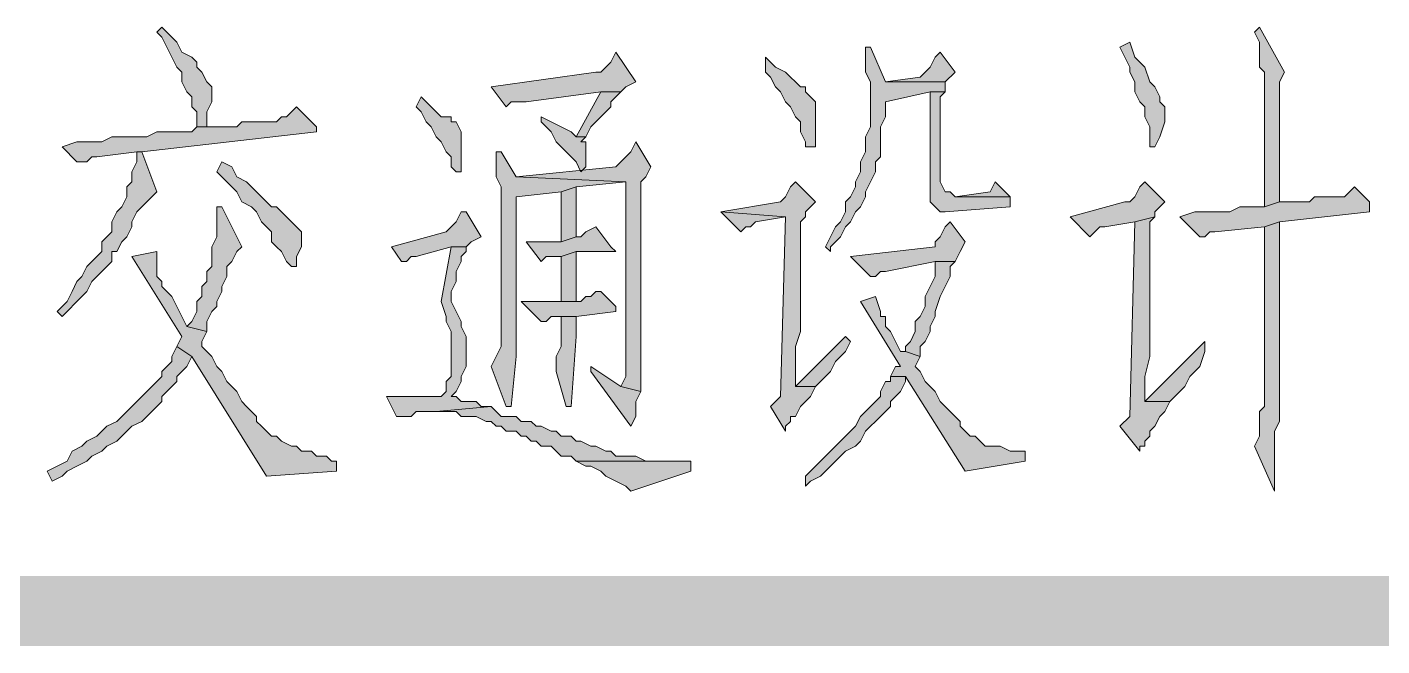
# Model space of a CAD drawing. Header units: millimetres. Extents: x 24 to 410, y 10 to 282.
# Drawn here: x 98.04 to 109.54, y 9.65 to 14.9 of the extents above; entities that cross this region are included whole.
import ezdxf

# ---------------------------------------------------------------- set-up
doc = ezdxf.new("R2010")
doc.units = ezdxf.units.MM

msp = doc.modelspace()

# ---------------------------------------------------------------- hatches: boundary and pattern name
h = msp.add_hatch(color=7)
h.dxf.hatch_style = 2
h.paths.add_polyline_path([(99.187, 14.901333), (99.144667, 14.859), (99.187, 14.816667), (99.229333, 14.732), (99.271667, 14.647333), (99.314, 14.562667), (99.356333, 14.520333), (99.356333, 14.435667), (99.398667, 14.351), (99.441, 14.308667), (99.441, 14.224), (99.483333, 14.181667), (99.483333, 14.054667), (99.568, 14.054667), (99.568, 14.181667), (99.610333, 14.266333), (99.610333, 14.393333), (99.568, 14.435667), (99.525667, 14.520333), (99.483333, 14.562667), (99.483333, 14.605), (99.441, 14.647333), (99.356333, 14.689667), (99.314, 14.774333), (99.271667, 14.816667)])
h = msp.add_hatch(color=7)
h.dxf.hatch_style = 2
h.paths.add_polyline_path([(108.500333, 14.901333), (108.458, 14.859), (108.500333, 14.774333), (108.500333, 14.562667), (108.542667, 14.520333), (108.542667, 13.377333), (108.669667, 13.419667), (108.669667, 13.546667), (108.669667, 13.673667), (108.669667, 14.435667), (108.712, 14.520333)])
h = msp.add_hatch(color=7)
h.dxf.hatch_style = 2
h.paths.add_polyline_path([(105.198333, 14.732), (105.156, 14.732), (105.156, 14.647333), (105.156, 14.520333), (105.198333, 14.435667), (105.198333, 14.054667), (105.156, 13.97), (105.156, 13.843), (105.113667, 13.758333), (105.113667, 13.673667), (105.071333, 13.589), (105.071333, 13.546667), (105.029, 13.462), (104.986667, 13.419667), (104.986667, 13.335), (104.944333, 13.250333), (104.902, 13.208), (104.859667, 13.123333), (104.817333, 13.038667), (104.859667, 12.996333), (104.859667, 13.038667), (104.902, 13.081), (104.944333, 13.123333), (104.986667, 13.208), (105.029, 13.250333), (105.071333, 13.335), (105.113667, 13.377333), (105.156, 13.462), (105.156, 13.504333), (105.198333, 13.589), (105.240667, 13.673667), (105.240667, 13.758333), (105.283, 13.800667), (105.283, 14.054667), (105.325333, 14.139333), (105.325333, 14.266333), (105.706333, 14.351), (105.833333, 14.351), (105.833333, 14.435667), (105.325333, 14.435667)])
h = msp.add_hatch(color=7)
h.dxf.hatch_style = 2
h.paths.add_polyline_path([(107.399667, 14.774333), (107.315, 14.732), (107.357333, 14.647333), (107.399667, 14.562667), (107.399667, 14.520333), (107.442, 14.435667), (107.442, 14.351), (107.484333, 14.266333), (107.526667, 14.224), (107.526667, 14.139333), (107.569, 14.054667), (107.569, 13.885333), (107.611333, 13.885333), (107.653667, 13.97), (107.696, 14.097), (107.696, 14.224), (107.653667, 14.266333), (107.653667, 14.308667), (107.611333, 14.393333), (107.569, 14.435667), (107.526667, 14.562667), (107.442, 14.647333)])
h = msp.add_hatch(color=7)
h.dxf.hatch_style = 2
h.paths.add_polyline_path([(103.039333, 14.689667), (102.997, 14.605), (102.954667, 14.562667), (102.912333, 14.520333), (102.87, 14.520333), (101.981, 14.393333), (102.108, 14.224), (102.150333, 14.266333), (102.277333, 14.266333), (102.912333, 14.351), (103.081667, 14.351), (103.124, 14.393333), (103.208667, 14.435667)])
h = msp.add_hatch(color=7)
h.dxf.hatch_style = 2
h.paths.add_polyline_path([(104.309333, 14.647333), (104.309333, 14.520333), (104.351667, 14.478), (104.394, 14.393333), (104.436333, 14.351), (104.478667, 14.266333), (104.521, 14.224), (104.563333, 14.139333), (104.605667, 14.097), (104.605667, 14.012333), (104.648, 13.927667), (104.648, 13.885333), (104.732667, 13.885333), (104.732667, 14.266333), (104.690333, 14.308667), (104.648, 14.351), (104.648, 14.393333), (104.605667, 14.393333), (104.563333, 14.435667), (104.521, 14.478), (104.478667, 14.520333), (104.394, 14.562667)])
h = msp.add_hatch(color=7)
h.dxf.hatch_style = 2
h.paths.add_polyline_path([(105.791, 14.689667), (105.748667, 14.647333), (105.706333, 14.562667), (105.664, 14.520333), (105.621667, 14.478), (105.325333, 14.435667), (105.833333, 14.435667), (105.918, 14.520333)])
h = msp.add_hatch(color=7)
h.dxf.hatch_style = 2
h.paths.add_polyline_path([(101.388333, 14.308667), (101.346, 14.224), (101.388333, 14.181667), (101.430667, 14.097), (101.473, 14.054667), (101.515333, 13.97), (101.557667, 13.927667), (101.6, 13.843), (101.642333, 13.800667), (101.642333, 13.716), (101.684667, 13.673667), (101.727, 13.673667), (101.727, 13.758333), (101.727, 14.012333), (101.684667, 14.097), (101.642333, 14.097), (101.642333, 14.139333), (101.557667, 14.139333), (101.515333, 14.181667), (101.473, 14.224)])
h = msp.add_hatch(color=7)
h.dxf.hatch_style = 2
h.paths.add_polyline_path([(103.081667, 14.351), (102.912333, 14.351), (102.700667, 13.97), (102.785333, 13.97), (102.827667, 14.054667), (102.912333, 14.139333), (102.954667, 14.181667), (102.997, 14.224), (102.997, 14.266333), (103.039333, 14.308667)])
h = msp.add_hatch(color=7)
h.dxf.hatch_style = 2
h.paths.add_polyline_path([(105.833333, 14.351), (105.706333, 14.351), (105.706333, 13.589), (105.706333, 13.419667), (105.748667, 13.377333), (105.791, 13.335), (105.833333, 13.335), (106.383667, 13.377333), (106.383667, 13.462), (105.918, 13.462), (105.875667, 13.504333), (105.833333, 13.504333), (105.791, 13.589), (105.791, 14.308667)])
h = msp.add_hatch(color=7)
h.dxf.hatch_style = 2
h.paths.add_polyline_path([(100.33, 14.224), (100.245333, 14.139333), (100.203, 14.139333), (100.160667, 14.097), (99.864333, 14.097), (99.822, 14.054667), (99.483333, 14.054667), (99.441, 14.012333), (99.398667, 14.012333), (99.144667, 14.012333), (99.06, 13.97), (98.763667, 13.97), (98.679, 13.927667), (98.467333, 13.927667), (98.340333, 13.885333), (98.467333, 13.758333), (98.552, 13.758333), (98.594333, 13.800667), (98.636667, 13.800667), (98.975333, 13.843), (99.017667, 13.843), (100.499333, 14.012333), (100.499333, 14.054667)])
h = msp.add_hatch(color=7)
h.dxf.hatch_style = 2
h.paths.add_polyline_path([(102.404333, 14.139333), (102.404333, 14.097), (102.446667, 14.054667), (102.489, 14.012333), (102.531333, 13.927667), (102.573667, 13.885333), (102.616, 13.843), (102.658333, 13.800667), (102.700667, 13.758333), (102.743, 13.673667), (102.785333, 13.716), (102.785333, 13.927667), (102.743, 13.927667), (102.785333, 13.97), (102.700667, 13.97), (102.658333, 14.012333), (102.573667, 14.054667), (102.489, 14.097)])
h = msp.add_hatch(color=7)
h.dxf.hatch_style = 2
h.paths.add_polyline_path([(103.208667, 13.927667), (103.166333, 13.843), (103.124, 13.800667), (103.081667, 13.758333), (103.039333, 13.716), (102.192667, 13.631333), (103.124, 13.589), (103.124, 11.938), (103.081667, 11.853333), (103.251, 11.811), (103.251, 13.208), (103.251, 13.292667), (103.251, 13.589), (103.293333, 13.631333), (103.335667, 13.716)])
h = msp.add_hatch(color=7)
h.dxf.hatch_style = 2
h.paths.add_polyline_path([(99.017667, 13.843), (98.975333, 13.843), (98.975333, 13.758333), (98.933, 13.673667), (98.933, 13.589), (98.890667, 13.546667), (98.890667, 13.462), (98.848333, 13.377333), (98.806, 13.335), (98.763667, 13.250333), (98.763667, 13.165667), (98.721333, 13.123333), (98.679, 13.081), (98.679, 12.996333), (98.636667, 12.954), (98.594333, 12.911667), (98.552, 12.869333), (98.509667, 12.784667), (98.467333, 12.742333), (98.425, 12.657667), (98.382667, 12.573), (98.298, 12.488333), (98.340333, 12.446), (98.382667, 12.488333), (98.467333, 12.573), (98.509667, 12.615333), (98.552, 12.657667), (98.594333, 12.742333), (98.636667, 12.784667), (98.679, 12.827), (98.721333, 12.869333), (98.763667, 12.911667), (98.763667, 12.996333), (98.806, 12.996333), (98.848333, 13.081), (98.890667, 13.123333), (98.933, 13.208), (98.933, 13.250333), (98.975333, 13.335), (99.017667, 13.377333), (99.06, 13.419667), (99.102333, 13.462), (99.144667, 13.504333)])
h = msp.add_hatch(color=7)
h.dxf.hatch_style = 2
h.paths.add_polyline_path([(102.065667, 13.843), (102.023333, 13.843), (102.023333, 13.716), (102.023333, 13.631333), (102.065667, 13.546667), (102.065667, 12.192), (102.023333, 12.107333), (101.981, 12.022667), (102.108, 11.684), (102.150333, 11.684), (102.192667, 12.107333), (102.192667, 13.462), (102.573667, 13.504333), (102.700667, 13.546667), (103.124, 13.589), (102.192667, 13.631333)])
h = msp.add_hatch(color=7)
h.dxf.hatch_style = 2
h.paths.add_polyline_path([(99.695, 13.758333), (99.652667, 13.673667), (99.695, 13.631333), (99.737333, 13.589), (99.779667, 13.546667), (99.822, 13.504333), (99.864333, 13.419667), (99.949, 13.377333), (99.991333, 13.335), (100.033667, 13.250333), (100.076, 13.208), (100.118333, 13.165667), (100.118333, 13.081), (100.160667, 13.038667), (100.203, 12.996333), (100.245333, 12.911667), (100.287667, 12.869333), (100.33, 12.869333), (100.33, 12.954), (100.372333, 13.038667), (100.372333, 13.165667), (100.33, 13.208), (100.287667, 13.250333), (100.203, 13.335), (100.160667, 13.377333), (100.118333, 13.377333), (100.076, 13.419667), (100.033667, 13.462), (99.991333, 13.504333), (99.949, 13.546667), (99.906667, 13.589), (99.822, 13.631333), (99.779667, 13.716)])
h = msp.add_hatch(color=7)
h.dxf.hatch_style = 2
h.paths.add_polyline_path([(104.563333, 13.589), (104.521, 13.546667), (104.478667, 13.462), (104.436333, 13.419667), (103.928333, 13.335), (104.478667, 13.292667), (104.436333, 11.768667), (104.351667, 11.684), (104.478667, 11.472333), (104.478667, 11.514667), (104.521, 11.557), (104.521, 11.599333), (104.563333, 11.599333), (104.605667, 11.684), (104.648, 11.726333), (104.690333, 11.768667), (104.732667, 11.853333), (104.563333, 11.853333), (104.563333, 11.938), (104.563333, 12.192), (104.605667, 12.319), (104.605667, 12.573), (104.605667, 12.657667), (104.605667, 13.250333), (104.648, 13.292667), (104.648, 13.335), (104.732667, 13.419667)])
h = msp.add_hatch(color=7)
h.dxf.hatch_style = 2
h.paths.add_polyline_path([(106.256667, 13.589), (106.214333, 13.504333), (105.918, 13.462), (106.383667, 13.462)])
h = msp.add_hatch(color=7)
h.dxf.hatch_style = 2
h.paths.add_polyline_path([(107.526667, 13.589), (107.484333, 13.546667), (107.442, 13.462), (107.399667, 13.419667), (107.357333, 13.419667), (106.891667, 13.292667), (107.061, 13.123333), (107.103333, 13.165667), (107.145667, 13.208), (107.188, 13.208), (107.442, 13.250333), (107.611333, 13.292667), (107.611333, 13.335), (107.696, 13.419667)])
h = msp.add_hatch(color=7)
h.dxf.hatch_style = 2
h.paths.add_polyline_path([(102.700667, 13.546667), (102.573667, 13.504333), (102.573667, 13.081), (102.700667, 13.123333)])
h = msp.add_hatch(color=7)
h.dxf.hatch_style = 2
h.paths.add_polyline_path([(109.304667, 13.546667), (109.262333, 13.504333), (109.22, 13.462), (108.966, 13.462), (108.923667, 13.419667), (108.669667, 13.419667), (108.542667, 13.377333), (108.331, 13.377333), (108.246333, 13.335), (108.034667, 13.335), (107.95, 13.335), (107.823, 13.292667), (107.992333, 13.123333), (108.034667, 13.123333), (108.077, 13.165667), (108.119333, 13.165667), (108.542667, 13.208), (108.669667, 13.250333), (109.431667, 13.335), (109.431667, 13.419667)])
h = msp.add_hatch(color=7)
h.dxf.hatch_style = 2
h.paths.add_polyline_path([(99.695, 13.377333), (99.652667, 13.377333), (99.652667, 13.335), (99.652667, 13.123333), (99.610333, 13.038667), (99.610333, 12.869333), (99.568, 12.827), (99.568, 12.742333), (99.525667, 12.7), (99.525667, 12.615333), (99.483333, 12.573), (99.483333, 12.488333), (99.441, 12.403667), (99.398667, 12.361333), (99.568, 12.319), (99.568, 12.403667), (99.610333, 12.488333), (99.652667, 12.530667), (99.652667, 12.573), (99.695, 12.657667), (99.695, 12.7), (99.737333, 12.784667), (99.737333, 12.869333), (99.779667, 12.911667), (99.822, 12.996333), (99.864333, 13.038667)])
h = msp.add_hatch(color=7)
h.dxf.hatch_style = 2
h.paths.add_polyline_path([(101.769333, 13.335), (101.727, 13.335), (101.684667, 13.250333), (101.642333, 13.208), (101.6, 13.165667), (101.134333, 13.038667), (101.219, 12.911667), (101.261333, 12.911667), (101.303667, 12.954), (101.346, 12.954), (101.642333, 13.038667), (101.769333, 13.038667), (101.811667, 13.081), (101.896333, 13.123333)])
h = msp.add_hatch(color=7)
h.dxf.hatch_style = 2
h.paths.add_polyline_path([(103.928333, 13.335), (104.097667, 13.165667), (104.14, 13.208), (104.182333, 13.208), (104.224667, 13.250333), (104.478667, 13.292667)])
h = msp.add_hatch(color=7)
h.dxf.hatch_style = 2
h.paths.add_polyline_path([(105.875667, 13.250333), (105.833333, 13.208), (105.791, 13.123333), (105.748667, 13.081), (105.748667, 13.038667), (105.029, 12.954), (105.198333, 12.784667), (105.240667, 12.784667), (105.283, 12.827), (105.325333, 12.827), (105.748667, 12.911667), (105.918, 12.911667), (105.960333, 12.996333), (106.002667, 13.081)])
h = msp.add_hatch(color=7)
h.dxf.hatch_style = 2
h.paths.add_polyline_path([(107.611333, 13.292667), (107.442, 13.250333), (107.399667, 11.599333), (107.315, 11.514667), (107.484333, 11.303), (107.484333, 11.345333), (107.526667, 11.345333), (107.526667, 11.387667), (107.569, 11.43), (107.569, 11.472333), (107.611333, 11.514667), (107.653667, 11.599333), (107.696, 11.641667), (107.738333, 11.726333), (107.526667, 11.726333), (107.526667, 11.811), (107.526667, 11.938), (107.569, 12.107333), (107.569, 12.827), (107.569, 12.911667), (107.569, 13.250333)])
h = msp.add_hatch(color=7)
h.dxf.hatch_style = 2
h.paths.add_polyline_path([(108.669667, 13.250333), (108.542667, 13.208), (108.542667, 11.684), (108.500333, 11.641667), (108.500333, 11.43), (108.458, 11.345333), (108.627333, 10.964333), (108.627333, 11.472333), (108.669667, 11.557)])
h = msp.add_hatch(color=7)
h.dxf.hatch_style = 2
h.paths.add_polyline_path([(102.87, 13.208), (102.785333, 13.165667), (102.743, 13.123333), (102.700667, 13.123333), (102.573667, 13.081), (102.277333, 13.081), (102.404333, 12.911667), (102.446667, 12.954), (102.573667, 12.954), (102.700667, 12.996333), (103.039333, 12.996333), (102.997, 13.038667)])
h = msp.add_hatch(color=7)
h.dxf.hatch_style = 2
h.paths.add_polyline_path([(99.144667, 12.996333), (98.933, 12.954), (99.356333, 12.276667), (99.314, 12.192), (99.441, 12.107333), (100.076, 11.091333), (100.668667, 11.133667), (100.668667, 11.218333), (100.626333, 11.218333), (100.584, 11.260667), (100.499333, 11.260667), (100.457, 11.303), (100.372333, 11.303), (100.33, 11.345333), (100.287667, 11.345333), (100.203, 11.387667), (100.160667, 11.43), (100.118333, 11.43), (100.076, 11.472333), (100.033667, 11.514667), (99.991333, 11.557), (99.991333, 11.599333), (99.949, 11.641667), (99.906667, 11.684), (99.864333, 11.726333), (99.822, 11.811), (99.779667, 11.853333), (99.737333, 11.895667), (99.695, 11.980333), (99.652667, 12.022667), (99.610333, 12.107333), (99.525667, 12.192), (99.525667, 12.234333), (99.568, 12.319), (99.398667, 12.361333), (99.356333, 12.446), (99.314, 12.530667), (99.271667, 12.615333), (99.229333, 12.657667), (99.187, 12.7), (99.187, 12.742333), (99.144667, 12.784667)])
h = msp.add_hatch(color=7)
h.dxf.hatch_style = 2
h.paths.add_polyline_path([(101.769333, 13.038667), (101.642333, 13.038667), (101.557667, 12.573), (101.6, 12.446), (101.6, 12.403667), (101.642333, 12.319), (101.642333, 11.938), (101.6, 11.895667), (101.6, 11.811), (101.557667, 11.768667), (101.092, 11.768667), (101.176667, 11.599333), (101.303667, 11.599333), (101.346, 11.641667), (101.515333, 11.641667), (101.981, 11.684), (101.938667, 11.684), (101.896333, 11.684), (101.854, 11.726333), (101.727, 11.726333), (101.684667, 11.768667), (101.642333, 11.768667), (101.684667, 11.811), (101.727, 11.895667), (101.727, 11.938), (101.769333, 12.022667), (101.769333, 12.276667), (101.727, 12.361333), (101.727, 12.403667), (101.684667, 12.488333), (101.642333, 12.573), (101.642333, 12.657667), (101.684667, 12.742333), (101.684667, 12.827), (101.727, 12.911667), (101.727, 12.954), (101.769333, 12.996333)])
h = msp.add_hatch(color=7)
h.dxf.hatch_style = 2
h.paths.add_polyline_path([(102.700667, 12.996333), (102.573667, 12.954), (102.573667, 12.573), (102.700667, 12.573)])
h = msp.add_hatch(color=7)
h.dxf.hatch_style = 2
h.paths.add_polyline_path([(105.918, 12.911667), (105.748667, 12.911667), (105.748667, 12.869333), (105.748667, 12.784667), (105.706333, 12.7), (105.664, 12.615333), (105.664, 12.530667), (105.621667, 12.446), (105.579333, 12.403667), (105.579333, 12.319), (105.537, 12.234333), (105.494667, 12.192), (105.494667, 12.149667), (105.621667, 12.107333), (105.621667, 12.192), (105.664, 12.234333), (105.706333, 12.319), (105.706333, 12.361333), (105.748667, 12.446), (105.748667, 12.488333), (105.791, 12.615333), (105.833333, 12.7), (105.875667, 12.784667), (105.875667, 12.869333)])
h = msp.add_hatch(color=7)
h.dxf.hatch_style = 2
h.paths.add_polyline_path([(102.912333, 12.657667), (102.87, 12.657667), (102.827667, 12.615333), (102.785333, 12.615333), (102.743, 12.573), (102.235, 12.573), (102.404333, 12.403667), (102.446667, 12.403667), (102.489, 12.446), (102.700667, 12.446), (103.039333, 12.488333), (103.039333, 12.530667)])
h = msp.add_hatch(color=7)
h.dxf.hatch_style = 2
h.paths.add_polyline_path([(105.240667, 12.615333), (105.113667, 12.573), (105.452333, 12.022667), (105.41, 12.022667), (105.367667, 11.938), (105.494667, 11.938), (106.002667, 11.133667), (106.510667, 11.218333), (106.510667, 11.303), (106.426, 11.303), (106.383667, 11.303), (106.299, 11.345333), (106.172, 11.345333), (106.129667, 11.387667), (106.087333, 11.43), (106.045, 11.43), (106.002667, 11.472333), (105.960333, 11.514667), (105.960333, 11.557), (105.918, 11.599333), (105.875667, 11.641667), (105.833333, 11.684), (105.791, 11.726333), (105.748667, 11.811), (105.706333, 11.853333), (105.664, 11.895667), (105.621667, 11.980333), (105.579333, 12.022667), (105.621667, 12.107333), (105.494667, 12.149667), (105.452333, 12.149667), (105.41, 12.234333), (105.367667, 12.319), (105.325333, 12.361333), (105.325333, 12.446), (105.283, 12.446), (105.283, 12.488333)])
h = msp.add_hatch(color=7)
h.dxf.hatch_style = 2
h.paths.add_polyline_path([(102.700667, 12.446), (102.573667, 12.446), (102.573667, 12.403667), (102.573667, 12.192), (102.531333, 12.107333), (102.531333, 11.980333), (102.616, 11.684), (102.658333, 11.684), (102.700667, 12.276667)])
h = msp.add_hatch(color=7)
h.dxf.hatch_style = 2
h.paths.add_polyline_path([(99.314, 12.192), (99.271667, 12.107333), (99.271667, 12.065), (99.229333, 12.022667), (99.187, 11.980333), (99.187, 11.938), (99.144667, 11.895667), (99.102333, 11.853333), (99.06, 11.811), (99.017667, 11.768667), (98.975333, 11.726333), (98.933, 11.684), (98.890667, 11.641667), (98.848333, 11.599333), (98.806, 11.557), (98.721333, 11.514667), (98.679, 11.472333), (98.636667, 11.43), (98.552, 11.387667), (98.509667, 11.345333), (98.425, 11.303), (98.382667, 11.218333), (98.298, 11.176), (98.213333, 11.133667), (98.255667, 11.049), (98.340333, 11.091333), (98.382667, 11.133667), (98.467333, 11.176), (98.552, 11.218333), (98.594333, 11.260667), (98.679, 11.303), (98.721333, 11.345333), (98.806, 11.387667), (98.848333, 11.43), (98.890667, 11.472333), (98.933, 11.514667), (99.017667, 11.557), (99.06, 11.599333), (99.102333, 11.641667), (99.144667, 11.684), (99.187, 11.726333), (99.187, 11.768667), (99.229333, 11.811), (99.271667, 11.853333), (99.314, 11.895667), (99.314, 11.938), (99.356333, 11.980333), (99.398667, 12.022667), (99.441, 12.107333)])
h = msp.add_hatch(color=7)
h.dxf.hatch_style = 2
h.paths.add_polyline_path([(104.986667, 12.276667), (104.563333, 11.853333), (104.732667, 11.853333), (104.775, 11.895667), (104.859667, 11.980333), (104.902, 12.065), (104.986667, 12.149667), (105.029, 12.234333)])
h = msp.add_hatch(color=7)
h.dxf.hatch_style = 2
h.paths.add_polyline_path([(108.034667, 12.234333), (107.526667, 11.726333), (107.738333, 11.726333), (107.780667, 11.768667), (107.865333, 11.853333), (107.907667, 11.938), (107.992333, 12.022667), (108.034667, 12.149667)])
h = msp.add_hatch(color=7)
h.dxf.hatch_style = 2
h.paths.add_polyline_path([(102.827667, 12.022667), (102.827667, 11.980333), (103.166333, 11.514667), (103.208667, 11.599333), (103.208667, 11.726333), (103.251, 11.811), (103.081667, 11.853333)])
h = msp.add_hatch(color=7)
h.dxf.hatch_style = 2
h.paths.add_polyline_path([(105.367667, 11.938), (105.367667, 11.895667), (105.325333, 11.895667), (105.283, 11.811), (105.283, 11.768667), (105.240667, 11.726333), (105.198333, 11.684), (105.156, 11.641667), (105.113667, 11.599333), (105.071333, 11.514667), (105.029, 11.472333), (104.986667, 11.43), (104.944333, 11.387667), (104.859667, 11.303), (104.817333, 11.260667), (104.775, 11.218333), (104.690333, 11.133667), (104.648, 11.091333), (104.648, 11.006667), (104.690333, 11.049), (104.775, 11.091333), (104.817333, 11.133667), (104.902, 11.218333), (104.944333, 11.260667), (104.986667, 11.303), (105.071333, 11.345333), (105.113667, 11.387667), (105.156, 11.472333), (105.198333, 11.514667), (105.240667, 11.557), (105.283, 11.599333), (105.325333, 11.641667), (105.367667, 11.684), (105.367667, 11.726333), (105.41, 11.768667), (105.452333, 11.811), (105.494667, 11.895667), (105.494667, 11.938)])
h = msp.add_hatch(color=7)
h.dxf.hatch_style = 2
h.paths.add_polyline_path([(101.346, 11.768667), (101.092, 11.768667), (101.557667, 11.768667)])
h = msp.add_hatch(color=7)
h.dxf.hatch_style = 2
h.paths.add_polyline_path([(101.981, 11.684), (101.515333, 11.641667), (101.684667, 11.641667), (101.727, 11.599333), (101.854, 11.599333), (101.938667, 11.557), (101.981, 11.557), (102.023333, 11.514667), (102.065667, 11.514667), (102.108, 11.472333), (102.192667, 11.472333), (102.235, 11.43), (102.277333, 11.43), (102.319667, 11.387667), (102.362, 11.387667), (102.404333, 11.345333), (102.489, 11.345333), (102.531333, 11.303), (102.573667, 11.260667), (102.658333, 11.260667), (102.700667, 11.218333), (103.505, 11.218333), (103.462667, 11.218333), (103.293333, 11.218333), (103.208667, 11.260667), (103.039333, 11.260667), (102.997, 11.303), (102.954667, 11.303), (102.87, 11.345333), (102.827667, 11.345333), (102.743, 11.387667), (102.700667, 11.387667), (102.658333, 11.43), (102.573667, 11.43), (102.531333, 11.472333), (102.489, 11.472333), (102.404333, 11.514667), (102.362, 11.514667), (102.319667, 11.557), (102.235, 11.557), (102.192667, 11.599333), (102.065667, 11.599333), (102.023333, 11.641667)])
h = msp.add_hatch(color=7)
h.dxf.hatch_style = 2
h.paths.add_polyline_path([(103.674333, 11.218333), (102.700667, 11.218333), (102.785333, 11.176), (102.827667, 11.176), (102.912333, 11.133667), (102.954667, 11.091333), (103.039333, 11.049), (103.124, 11.006667), (103.166333, 10.964333), (103.674333, 11.133667)])
h = msp.add_hatch(color=7)
h.dxf.hatch_style = 2
h.paths.add_polyline_path([(30.395333, 10.244667), (29.802667, 9.652), (409.786667, 10.244667)])
h = msp.add_hatch(color=7)
h.dxf.hatch_style = 2
h.paths.add_polyline_path([(29.802667, 9.652), (409.786667, 10.244667), (410.379333, 9.652)])

# ---------------------------------------------------------------- linework, layer by layer
at = {"color": 7, "lineweight": 0}
for points in [[(99.187, 14.901333), (99.144667, 14.859), (99.187, 14.816667), (99.229333, 14.732), (99.271667, 14.647333), (99.314, 14.562667), (99.356333, 14.520333), (99.356333, 14.435667), (99.398667, 14.351), (99.441, 14.308667), (99.441, 14.224), (99.483333, 14.181667), (99.483333, 14.054667), (99.568, 14.054667), (99.568, 14.181667), (99.610333, 14.266333), (99.610333, 14.393333), (99.568, 14.435667), (99.525667, 14.520333), (99.483333, 14.562667), (99.483333, 14.605), (99.441, 14.647333), (99.356333, 14.689667), (99.314, 14.774333), (99.271667, 14.816667)], [(108.500333, 14.901333), (108.458, 14.859), (108.500333, 14.774333), (108.500333, 14.562667), (108.542667, 14.520333), (108.542667, 13.377333), (108.669667, 13.419667), (108.669667, 13.546667), (108.669667, 13.673667), (108.669667, 14.435667), (108.712, 14.520333)], [(105.198333, 14.732), (105.156, 14.732), (105.156, 14.647333), (105.156, 14.520333), (105.198333, 14.435667), (105.198333, 14.054667), (105.156, 13.97), (105.156, 13.843), (105.113667, 13.758333), (105.113667, 13.673667), (105.071333, 13.589), (105.071333, 13.546667), (105.029, 13.462), (104.986667, 13.419667), (104.986667, 13.335), (104.944333, 13.250333), (104.902, 13.208), (104.859667, 13.123333), (104.817333, 13.038667), (104.859667, 12.996333), (104.859667, 13.038667), (104.902, 13.081), (104.944333, 13.123333), (104.986667, 13.208), (105.029, 13.250333), (105.071333, 13.335), (105.113667, 13.377333), (105.156, 13.462), (105.156, 13.504333), (105.198333, 13.589), (105.240667, 13.673667), (105.240667, 13.758333), (105.283, 13.800667), (105.283, 14.054667), (105.325333, 14.139333), (105.325333, 14.266333), (105.706333, 14.351), (105.833333, 14.351), (105.833333, 14.435667), (105.325333, 14.435667)], [(107.399667, 14.774333), (107.315, 14.732), (107.357333, 14.647333), (107.399667, 14.562667), (107.399667, 14.520333), (107.442, 14.435667), (107.442, 14.351), (107.484333, 14.266333), (107.526667, 14.224), (107.526667, 14.139333), (107.569, 14.054667), (107.569, 13.885333), (107.611333, 13.885333), (107.653667, 13.97), (107.696, 14.097), (107.696, 14.224), (107.653667, 14.266333), (107.653667, 14.308667), (107.611333, 14.393333), (107.569, 14.435667), (107.526667, 14.562667), (107.442, 14.647333)], [(103.039333, 14.689667), (102.997, 14.605), (102.954667, 14.562667), (102.912333, 14.520333), (102.87, 14.520333), (101.981, 14.393333), (102.108, 14.224), (102.150333, 14.266333), (102.277333, 14.266333), (102.912333, 14.351), (103.081667, 14.351), (103.124, 14.393333), (103.208667, 14.435667)], [(104.309333, 14.647333), (104.309333, 14.520333), (104.351667, 14.478), (104.394, 14.393333), (104.436333, 14.351), (104.478667, 14.266333), (104.521, 14.224), (104.563333, 14.139333), (104.605667, 14.097), (104.605667, 14.012333), (104.648, 13.927667), (104.648, 13.885333), (104.732667, 13.885333), (104.732667, 14.266333), (104.690333, 14.308667), (104.648, 14.351), (104.648, 14.393333), (104.605667, 14.393333), (104.563333, 14.435667), (104.521, 14.478), (104.478667, 14.520333), (104.394, 14.562667)], [(105.791, 14.689667), (105.748667, 14.647333), (105.706333, 14.562667), (105.664, 14.520333), (105.621667, 14.478), (105.325333, 14.435667), (105.833333, 14.435667), (105.918, 14.520333)], [(101.388333, 14.308667), (101.346, 14.224), (101.388333, 14.181667), (101.430667, 14.097), (101.473, 14.054667), (101.515333, 13.97), (101.557667, 13.927667), (101.6, 13.843), (101.642333, 13.800667), (101.642333, 13.716), (101.684667, 13.673667), (101.727, 13.673667), (101.727, 13.758333), (101.727, 14.012333), (101.684667, 14.097), (101.642333, 14.097), (101.642333, 14.139333), (101.557667, 14.139333), (101.515333, 14.181667), (101.473, 14.224)], [(103.081667, 14.351), (102.912333, 14.351), (102.700667, 13.97), (102.785333, 13.97), (102.827667, 14.054667), (102.912333, 14.139333), (102.954667, 14.181667), (102.997, 14.224), (102.997, 14.266333), (103.039333, 14.308667)], [(105.833333, 14.351), (105.706333, 14.351), (105.706333, 13.589), (105.706333, 13.419667), (105.748667, 13.377333), (105.791, 13.335), (105.833333, 13.335), (106.383667, 13.377333), (106.383667, 13.462), (105.918, 13.462), (105.875667, 13.504333), (105.833333, 13.504333), (105.791, 13.589), (105.791, 14.308667)], [(100.33, 14.224), (100.245333, 14.139333), (100.203, 14.139333), (100.160667, 14.097), (99.864333, 14.097), (99.822, 14.054667), (99.483333, 14.054667), (99.441, 14.012333), (99.398667, 14.012333), (99.144667, 14.012333), (99.06, 13.97), (98.763667, 13.97), (98.679, 13.927667), (98.467333, 13.927667), (98.340333, 13.885333), (98.467333, 13.758333), (98.552, 13.758333), (98.594333, 13.800667), (98.636667, 13.800667), (98.975333, 13.843), (99.017667, 13.843), (100.499333, 14.012333), (100.499333, 14.054667)], [(102.404333, 14.139333), (102.404333, 14.097), (102.446667, 14.054667), (102.489, 14.012333), (102.531333, 13.927667), (102.573667, 13.885333), (102.616, 13.843), (102.658333, 13.800667), (102.700667, 13.758333), (102.743, 13.673667), (102.785333, 13.716), (102.785333, 13.927667), (102.743, 13.927667), (102.785333, 13.97), (102.700667, 13.97), (102.658333, 14.012333), (102.573667, 14.054667), (102.489, 14.097)], [(103.208667, 13.927667), (103.166333, 13.843), (103.124, 13.800667), (103.081667, 13.758333), (103.039333, 13.716), (102.192667, 13.631333), (103.124, 13.589), (103.124, 11.938), (103.081667, 11.853333), (103.251, 11.811), (103.251, 13.208), (103.251, 13.292667), (103.251, 13.589), (103.293333, 13.631333), (103.335667, 13.716)], [(99.017667, 13.843), (98.975333, 13.843), (98.975333, 13.758333), (98.933, 13.673667), (98.933, 13.589), (98.890667, 13.546667), (98.890667, 13.462), (98.848333, 13.377333), (98.806, 13.335), (98.763667, 13.250333), (98.763667, 13.165667), (98.721333, 13.123333), (98.679, 13.081), (98.679, 12.996333), (98.636667, 12.954), (98.594333, 12.911667), (98.552, 12.869333), (98.509667, 12.784667), (98.467333, 12.742333), (98.425, 12.657667), (98.382667, 12.573), (98.298, 12.488333), (98.340333, 12.446), (98.382667, 12.488333), (98.467333, 12.573), (98.509667, 12.615333), (98.552, 12.657667), (98.594333, 12.742333), (98.636667, 12.784667), (98.679, 12.827), (98.721333, 12.869333), (98.763667, 12.911667), (98.763667, 12.996333), (98.806, 12.996333), (98.848333, 13.081), (98.890667, 13.123333), (98.933, 13.208), (98.933, 13.250333), (98.975333, 13.335), (99.017667, 13.377333), (99.06, 13.419667), (99.102333, 13.462), (99.144667, 13.504333)], [(102.065667, 13.843), (102.023333, 13.843), (102.023333, 13.716), (102.023333, 13.631333), (102.065667, 13.546667), (102.065667, 12.192), (102.023333, 12.107333), (101.981, 12.022667), (102.108, 11.684), (102.150333, 11.684), (102.192667, 12.107333), (102.192667, 13.462), (102.573667, 13.504333), (102.700667, 13.546667), (103.124, 13.589), (102.192667, 13.631333)], [(99.695, 13.758333), (99.652667, 13.673667), (99.695, 13.631333), (99.737333, 13.589), (99.779667, 13.546667), (99.822, 13.504333), (99.864333, 13.419667), (99.949, 13.377333), (99.991333, 13.335), (100.033667, 13.250333), (100.076, 13.208), (100.118333, 13.165667), (100.118333, 13.081), (100.160667, 13.038667), (100.203, 12.996333), (100.245333, 12.911667), (100.287667, 12.869333), (100.33, 12.869333), (100.33, 12.954), (100.372333, 13.038667), (100.372333, 13.165667), (100.33, 13.208), (100.287667, 13.250333), (100.203, 13.335), (100.160667, 13.377333), (100.118333, 13.377333), (100.076, 13.419667), (100.033667, 13.462), (99.991333, 13.504333), (99.949, 13.546667), (99.906667, 13.589), (99.822, 13.631333), (99.779667, 13.716)], [(104.563333, 13.589), (104.521, 13.546667), (104.478667, 13.462), (104.436333, 13.419667), (103.928333, 13.335), (104.478667, 13.292667), (104.436333, 11.768667), (104.351667, 11.684), (104.478667, 11.472333), (104.478667, 11.514667), (104.521, 11.557), (104.521, 11.599333), (104.563333, 11.599333), (104.605667, 11.684), (104.648, 11.726333), (104.690333, 11.768667), (104.732667, 11.853333), (104.563333, 11.853333), (104.563333, 11.938), (104.563333, 12.192), (104.605667, 12.319), (104.605667, 12.573), (104.605667, 12.657667), (104.605667, 13.250333), (104.648, 13.292667), (104.648, 13.335), (104.732667, 13.419667)], [(106.256667, 13.589), (106.214333, 13.504333), (105.918, 13.462), (106.383667, 13.462)], [(107.526667, 13.589), (107.484333, 13.546667), (107.442, 13.462), (107.399667, 13.419667), (107.357333, 13.419667), (106.891667, 13.292667), (107.061, 13.123333), (107.103333, 13.165667), (107.145667, 13.208), (107.188, 13.208), (107.442, 13.250333), (107.611333, 13.292667), (107.611333, 13.335), (107.696, 13.419667)], [(102.700667, 13.546667), (102.573667, 13.504333), (102.573667, 13.081), (102.700667, 13.123333)], [(109.304667, 13.546667), (109.262333, 13.504333), (109.22, 13.462), (108.966, 13.462), (108.923667, 13.419667), (108.669667, 13.419667), (108.542667, 13.377333), (108.331, 13.377333), (108.246333, 13.335), (108.034667, 13.335), (107.95, 13.335), (107.823, 13.292667), (107.992333, 13.123333), (108.034667, 13.123333), (108.077, 13.165667), (108.119333, 13.165667), (108.542667, 13.208), (108.669667, 13.250333), (109.431667, 13.335), (109.431667, 13.419667)], [(99.695, 13.377333), (99.652667, 13.377333), (99.652667, 13.335), (99.652667, 13.123333), (99.610333, 13.038667), (99.610333, 12.869333), (99.568, 12.827), (99.568, 12.742333), (99.525667, 12.7), (99.525667, 12.615333), (99.483333, 12.573), (99.483333, 12.488333), (99.441, 12.403667), (99.398667, 12.361333), (99.568, 12.319), (99.568, 12.403667), (99.610333, 12.488333), (99.652667, 12.530667), (99.652667, 12.573), (99.695, 12.657667), (99.695, 12.7), (99.737333, 12.784667), (99.737333, 12.869333), (99.779667, 12.911667), (99.822, 12.996333), (99.864333, 13.038667)], [(101.769333, 13.335), (101.727, 13.335), (101.684667, 13.250333), (101.642333, 13.208), (101.6, 13.165667), (101.134333, 13.038667), (101.219, 12.911667), (101.261333, 12.911667), (101.303667, 12.954), (101.346, 12.954), (101.642333, 13.038667), (101.769333, 13.038667), (101.811667, 13.081), (101.896333, 13.123333)], [(103.928333, 13.335), (104.097667, 13.165667), (104.14, 13.208), (104.182333, 13.208), (104.224667, 13.250333), (104.478667, 13.292667)], [(105.875667, 13.250333), (105.833333, 13.208), (105.791, 13.123333), (105.748667, 13.081), (105.748667, 13.038667), (105.029, 12.954), (105.198333, 12.784667), (105.240667, 12.784667), (105.283, 12.827), (105.325333, 12.827), (105.748667, 12.911667), (105.918, 12.911667), (105.960333, 12.996333), (106.002667, 13.081)], [(107.611333, 13.292667), (107.442, 13.250333), (107.399667, 11.599333), (107.315, 11.514667), (107.484333, 11.303), (107.484333, 11.345333), (107.526667, 11.345333), (107.526667, 11.387667), (107.569, 11.43), (107.569, 11.472333), (107.611333, 11.514667), (107.653667, 11.599333), (107.696, 11.641667), (107.738333, 11.726333), (107.526667, 11.726333), (107.526667, 11.811), (107.526667, 11.938), (107.569, 12.107333), (107.569, 12.827), (107.569, 12.911667), (107.569, 13.250333)], [(108.669667, 13.250333), (108.542667, 13.208), (108.542667, 11.684), (108.500333, 11.641667), (108.500333, 11.43), (108.458, 11.345333), (108.627333, 10.964333), (108.627333, 11.472333), (108.669667, 11.557)], [(102.87, 13.208), (102.785333, 13.165667), (102.743, 13.123333), (102.700667, 13.123333), (102.573667, 13.081), (102.277333, 13.081), (102.404333, 12.911667), (102.446667, 12.954), (102.573667, 12.954), (102.700667, 12.996333), (103.039333, 12.996333), (102.997, 13.038667)], [(99.144667, 12.996333), (98.933, 12.954), (99.356333, 12.276667), (99.314, 12.192), (99.441, 12.107333), (100.076, 11.091333), (100.668667, 11.133667), (100.668667, 11.218333), (100.626333, 11.218333), (100.584, 11.260667), (100.499333, 11.260667), (100.457, 11.303), (100.372333, 11.303), (100.33, 11.345333), (100.287667, 11.345333), (100.203, 11.387667), (100.160667, 11.43), (100.118333, 11.43), (100.076, 11.472333), (100.033667, 11.514667), (99.991333, 11.557), (99.991333, 11.599333), (99.949, 11.641667), (99.906667, 11.684), (99.864333, 11.726333), (99.822, 11.811), (99.779667, 11.853333), (99.737333, 11.895667), (99.695, 11.980333), (99.652667, 12.022667), (99.610333, 12.107333), (99.525667, 12.192), (99.525667, 12.234333), (99.568, 12.319), (99.398667, 12.361333), (99.356333, 12.446), (99.314, 12.530667), (99.271667, 12.615333), (99.229333, 12.657667), (99.187, 12.7), (99.187, 12.742333), (99.144667, 12.784667)], [(101.769333, 13.038667), (101.642333, 13.038667), (101.557667, 12.573), (101.6, 12.446), (101.6, 12.403667), (101.642333, 12.319), (101.642333, 11.938), (101.6, 11.895667), (101.6, 11.811), (101.557667, 11.768667), (101.092, 11.768667), (101.176667, 11.599333), (101.303667, 11.599333), (101.346, 11.641667), (101.515333, 11.641667), (101.981, 11.684), (101.938667, 11.684), (101.896333, 11.684), (101.854, 11.726333), (101.727, 11.726333), (101.684667, 11.768667), (101.642333, 11.768667), (101.684667, 11.811), (101.727, 11.895667), (101.727, 11.938), (101.769333, 12.022667), (101.769333, 12.276667), (101.727, 12.361333), (101.727, 12.403667), (101.684667, 12.488333), (101.642333, 12.573), (101.642333, 12.657667), (101.684667, 12.742333), (101.684667, 12.827), (101.727, 12.911667), (101.727, 12.954), (101.769333, 12.996333)], [(102.700667, 12.996333), (102.573667, 12.954), (102.573667, 12.573), (102.700667, 12.573)], [(105.918, 12.911667), (105.748667, 12.911667), (105.748667, 12.869333), (105.748667, 12.784667), (105.706333, 12.7), (105.664, 12.615333), (105.664, 12.530667), (105.621667, 12.446), (105.579333, 12.403667), (105.579333, 12.319), (105.537, 12.234333), (105.494667, 12.192), (105.494667, 12.149667), (105.621667, 12.107333), (105.621667, 12.192), (105.664, 12.234333), (105.706333, 12.319), (105.706333, 12.361333), (105.748667, 12.446), (105.748667, 12.488333), (105.791, 12.615333), (105.833333, 12.7), (105.875667, 12.784667), (105.875667, 12.869333)], [(102.912333, 12.657667), (102.87, 12.657667), (102.827667, 12.615333), (102.785333, 12.615333), (102.743, 12.573), (102.235, 12.573), (102.404333, 12.403667), (102.446667, 12.403667), (102.489, 12.446), (102.700667, 12.446), (103.039333, 12.488333), (103.039333, 12.530667)], [(105.240667, 12.615333), (105.113667, 12.573), (105.452333, 12.022667), (105.41, 12.022667), (105.367667, 11.938), (105.494667, 11.938), (106.002667, 11.133667), (106.510667, 11.218333), (106.510667, 11.303), (106.426, 11.303), (106.383667, 11.303), (106.299, 11.345333), (106.172, 11.345333), (106.129667, 11.387667), (106.087333, 11.43), (106.045, 11.43), (106.002667, 11.472333), (105.960333, 11.514667), (105.960333, 11.557), (105.918, 11.599333), (105.875667, 11.641667), (105.833333, 11.684), (105.791, 11.726333), (105.748667, 11.811), (105.706333, 11.853333), (105.664, 11.895667), (105.621667, 11.980333), (105.579333, 12.022667), (105.621667, 12.107333), (105.494667, 12.149667), (105.452333, 12.149667), (105.41, 12.234333), (105.367667, 12.319), (105.325333, 12.361333), (105.325333, 12.446), (105.283, 12.446), (105.283, 12.488333)], [(102.700667, 12.446), (102.573667, 12.446), (102.573667, 12.403667), (102.573667, 12.192), (102.531333, 12.107333), (102.531333, 11.980333), (102.616, 11.684), (102.658333, 11.684), (102.700667, 12.276667)], [(99.314, 12.192), (99.271667, 12.107333), (99.271667, 12.065), (99.229333, 12.022667), (99.187, 11.980333), (99.187, 11.938), (99.144667, 11.895667), (99.102333, 11.853333), (99.06, 11.811), (99.017667, 11.768667), (98.975333, 11.726333), (98.933, 11.684), (98.890667, 11.641667), (98.848333, 11.599333), (98.806, 11.557), (98.721333, 11.514667), (98.679, 11.472333), (98.636667, 11.43), (98.552, 11.387667), (98.509667, 11.345333), (98.425, 11.303), (98.382667, 11.218333), (98.298, 11.176), (98.213333, 11.133667), (98.255667, 11.049), (98.340333, 11.091333), (98.382667, 11.133667), (98.467333, 11.176), (98.552, 11.218333), (98.594333, 11.260667), (98.679, 11.303), (98.721333, 11.345333), (98.806, 11.387667), (98.848333, 11.43), (98.890667, 11.472333), (98.933, 11.514667), (99.017667, 11.557), (99.06, 11.599333), (99.102333, 11.641667), (99.144667, 11.684), (99.187, 11.726333), (99.187, 11.768667), (99.229333, 11.811), (99.271667, 11.853333), (99.314, 11.895667), (99.314, 11.938), (99.356333, 11.980333), (99.398667, 12.022667), (99.441, 12.107333)], [(104.986667, 12.276667), (104.563333, 11.853333), (104.732667, 11.853333), (104.775, 11.895667), (104.859667, 11.980333), (104.902, 12.065), (104.986667, 12.149667), (105.029, 12.234333)], [(108.034667, 12.234333), (107.526667, 11.726333), (107.738333, 11.726333), (107.780667, 11.768667), (107.865333, 11.853333), (107.907667, 11.938), (107.992333, 12.022667), (108.034667, 12.149667)], [(102.827667, 12.022667), (102.827667, 11.980333), (103.166333, 11.514667), (103.208667, 11.599333), (103.208667, 11.726333), (103.251, 11.811), (103.081667, 11.853333)], [(105.367667, 11.938), (105.367667, 11.895667), (105.325333, 11.895667), (105.283, 11.811), (105.283, 11.768667), (105.240667, 11.726333), (105.198333, 11.684), (105.156, 11.641667), (105.113667, 11.599333), (105.071333, 11.514667), (105.029, 11.472333), (104.986667, 11.43), (104.944333, 11.387667), (104.859667, 11.303), (104.817333, 11.260667), (104.775, 11.218333), (104.690333, 11.133667), (104.648, 11.091333), (104.648, 11.006667), (104.690333, 11.049), (104.775, 11.091333), (104.817333, 11.133667), (104.902, 11.218333), (104.944333, 11.260667), (104.986667, 11.303), (105.071333, 11.345333), (105.113667, 11.387667), (105.156, 11.472333), (105.198333, 11.514667), (105.240667, 11.557), (105.283, 11.599333), (105.325333, 11.641667), (105.367667, 11.684), (105.367667, 11.726333), (105.41, 11.768667), (105.452333, 11.811), (105.494667, 11.895667), (105.494667, 11.938)], [(101.346, 11.768667), (101.092, 11.768667), (101.557667, 11.768667)], [(101.981, 11.684), (101.515333, 11.641667), (101.684667, 11.641667), (101.727, 11.599333), (101.854, 11.599333), (101.938667, 11.557), (101.981, 11.557), (102.023333, 11.514667), (102.065667, 11.514667), (102.108, 11.472333), (102.192667, 11.472333), (102.235, 11.43), (102.277333, 11.43), (102.319667, 11.387667), (102.362, 11.387667), (102.404333, 11.345333), (102.489, 11.345333), (102.531333, 11.303), (102.573667, 11.260667), (102.658333, 11.260667), (102.700667, 11.218333), (103.505, 11.218333), (103.462667, 11.218333), (103.293333, 11.218333), (103.208667, 11.260667), (103.039333, 11.260667), (102.997, 11.303), (102.954667, 11.303), (102.87, 11.345333), (102.827667, 11.345333), (102.743, 11.387667), (102.700667, 11.387667), (102.658333, 11.43), (102.573667, 11.43), (102.531333, 11.472333), (102.489, 11.472333), (102.404333, 11.514667), (102.362, 11.514667), (102.319667, 11.557), (102.235, 11.557), (102.192667, 11.599333), (102.065667, 11.599333), (102.023333, 11.641667)], [(103.674333, 11.218333), (102.700667, 11.218333), (102.785333, 11.176), (102.827667, 11.176), (102.912333, 11.133667), (102.954667, 11.091333), (103.039333, 11.049), (103.124, 11.006667), (103.166333, 10.964333), (103.674333, 11.133667)]]:
    msp.add_lwpolyline(points, close=True, dxfattribs=at)

doc.saveas('drawing.dxf')
